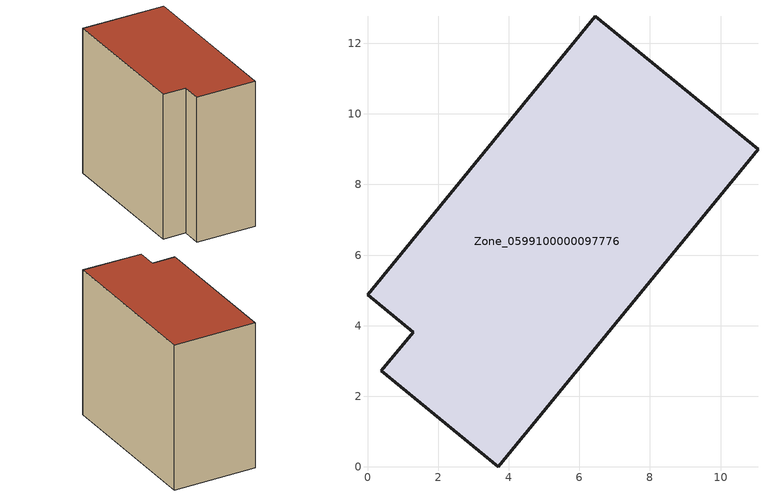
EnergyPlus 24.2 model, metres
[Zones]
Zone_0599100000097776
 floor ground (C_G): 0.39,2.72 1.29,3.82 0,4.87 6.45,12.77 11.06,8.99 3.7,0 z0
 wall outside (C_F): 1.29,3.82 0.39,2.72 3.7,0 11.06,8.99 6.45,12.77 0,4.87 1.29,3.82 z0:10.51
 roof outside (C_R): 6.45,12.77 0,4.87 1.29,3.82 0.39,2.72 3.7,0 11.06,8.99 z10.51
[BUILDING]
Pand.0599100000097776: North Axis=0; Terrain=City; Loads Convergence Tolerance Value=0.04; Temperature Convergence Tolerance Value=0.4; Solar Distribution=FullExterior; Maximum Number of Warmup Days=25; Minimum Number of Warmup Days=1
[Site:Location]
Rotterdam.The.Hague.AP_ZH_NLD Design_Conditions: Latitude=51.96; Longitude=4.45; Time Zone=1; Elevation=-4.5
[SITE:GROUNDTEMPERATURE:BUILDINGSURFACE]
18, 18, 18, 18, 18, 18, 18, 18, 18, 18, 18, 18
[MATERIAL] Thermal Absorptance=0.9; Solar Absorptance=0.7; Visible Absorptance=0.7
Name | Roughness | Thickness | Conductivity | Density | Specific Heat
G.TI.1946 | MediumSmooth | 0.15 | 1 | 540 | 1210
F.TI.1946 | Rough | 0.3 | 0.857143 | 1920 | 840
R.TI.1946 | MediumRough | 0.2 | 0.1 | 1500 | 1000
[CONSTRUCTION]
C_G: G.TI.1946
C_F: F.TI.1946
C_R: R.TI.1946
[ZONE]
Zone_0599100000097776: Type=1; Multiplier=1; Ceiling Height=Autocalculate; Volume=Autocalculate; Floor Area=autocalculate; Part of Total Floor Area=Yes
[ZONEINFILTRATION:DESIGNFLOWRATE]
Infil_Zone_0599100000097776: Zone or ZoneList or Space or SpaceList=Zone_0599100000097776; Schedule=AlwaysOn; Design Flow Rate Calculation Method=Flow/Area; Flow Rate per Floor Area=0.003; Constant Term Coefficient=1; Temperature Term Coefficient=0; Velocity Term Coefficient=0; Velocity Squared Term Coefficient=0
[HVACTEMPLATE:ZONE:IDEALLOADSAIRSYSTEM]
Zone_0599100000097776: Maximum Heating Supply Air Temperature=50; Minimum Cooling Supply Air Temperature=13; Maximum Heating Supply Air Humidity Ratio=0.0156; Minimum Cooling Supply Air Humidity Ratio=0.0077; Heating Limit=NoLimit; Cooling Limit=NoLimit; Dehumidification Control Type=ConstantSensibleHeatRatio; Cooling Sensible Heat Ratio=0.7; Dehumidification Setpoint=60; Humidification Control Type=None; Humidification Setpoint=30; Outdoor Air Method=None; Outdoor Air Flow Rate per Person=0.00944; Outdoor Air Flow Rate per Zone Floor Area=0; Outdoor Air Flow Rate per Zone=0; Demand Controlled Ventilation Type=None; Outdoor Air Economizer Type=NoEconomizer; Heat Recovery Type=None; Sensible Heat Recovery Effectiveness=0.7; Latent Heat Recovery Effectiveness=0.65
[ZONECONTROL:THERMOSTAT]
ThermostatControl_Zone_0599100000097776: Zone or ZoneList=Zone_0599100000097776; Control Type Schedule=DualSetpointControlType; Control 1=Thermostat_Zone_0599100000097776; Temperature Difference Between Cutout And Setpoint=0
[THERMOSTATSETPOINT:DUALSETPOINT]
Thermostat_Zone_0599100000097776: Heating Setpoint Temperature Schedule=HeatingSetpoint_Zone_0599100000097776; Cooling Setpoint Temperature Schedule=CoolingSetpoint_Zone_0599100000097776
[SCHEDULE:COMPACT]
HeatingSetpoint_Zone_0599100000097776: Through: 12/31, For: AllDays, Until: 24:00, 21
CoolingSetpoint_Zone_0599100000097776: Through: 12/31, For: AllDays, Until: 24:00, 24
DualSetpointControlType: Through: 12/31, For: AllDays, Until: 24:00, 4
AlwaysOn: Through: 12/31, For: AllDays, Until: 24:00, 1
